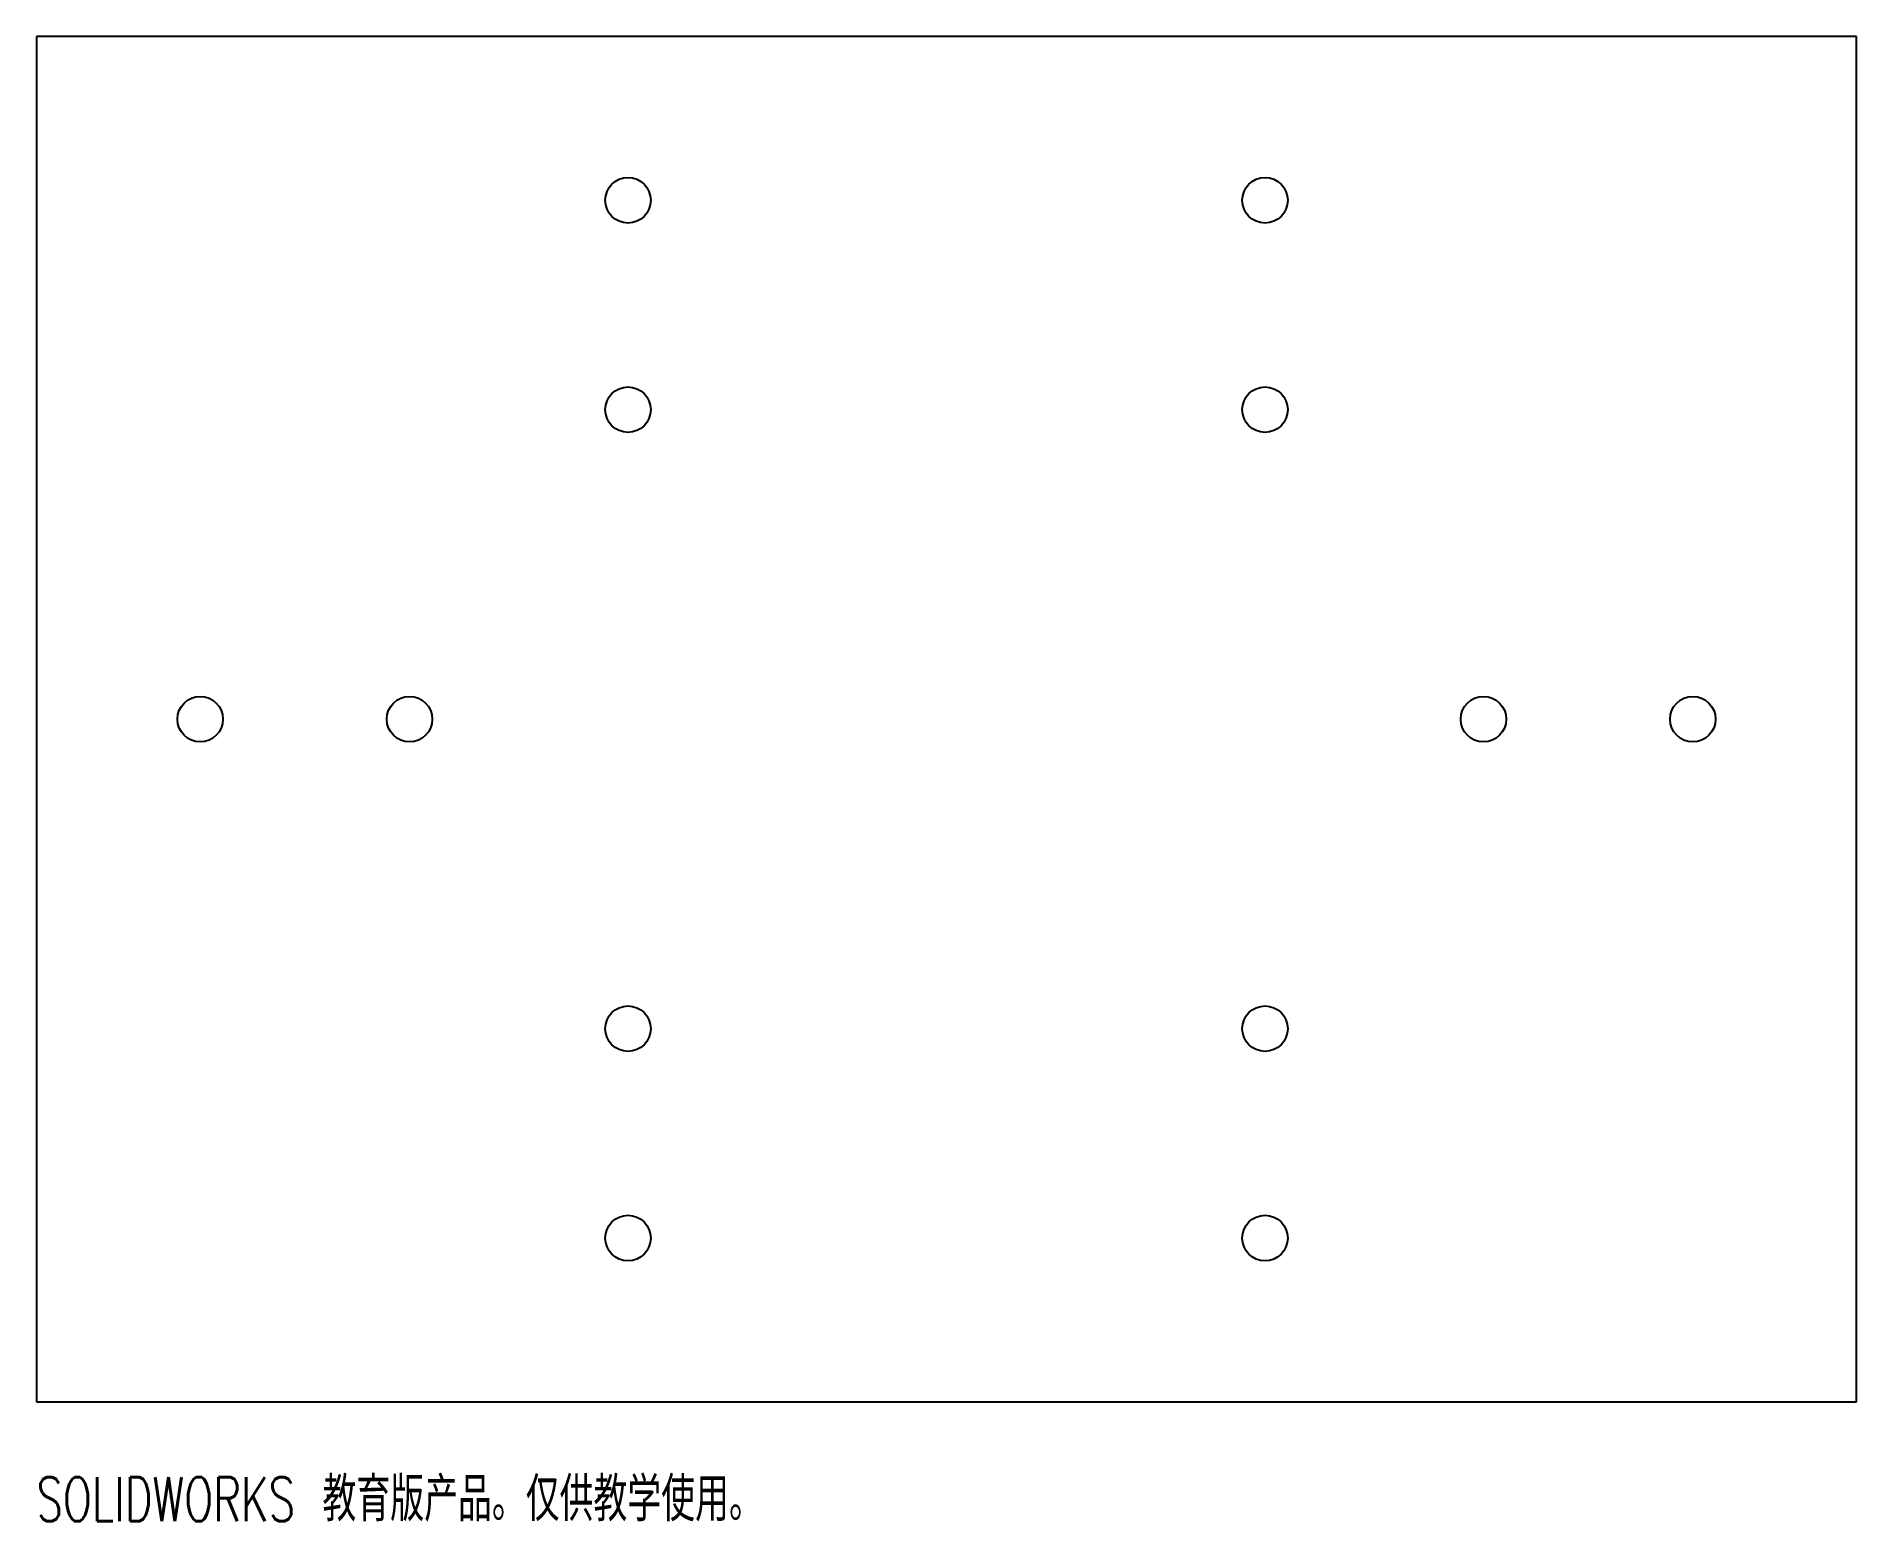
# Model space of a CAD drawing. Header units: millimetres. Extents: x -100 to 100, y -88 to 75.
import ezdxf

# ---------------------------------------------------------------- set-up
doc = ezdxf.new("R2010")
doc.units = ezdxf.units.MM
doc.styles.add('SLDTEXTSTYLE0', font='TXT', dxfattribs={"width": 0.7, "bigfont": 'bigfont'})

msp = doc.modelspace()

# ---------------------------------------------------------------- linework, layer by layer
at = {"color": 7, "linetype": 'Continuous', "lineweight": 25}
for p, q in [((-100, 75), (-100, -75)), ((100, 75), (-100, 75)), ((100, -75), (100, 75)), ((-100, -75), (100, -75))]:
    msp.add_line(p, q, dxfattribs=at)
for centre in [(-35, 57), (35, 57), (-35, 34), (35, 34), (-82, 0), (-59, 0), (59, 0), (82, 0), (-35, -34), (35, -34), (-35, -57), (35, -57)]:
    msp.add_circle(centre, 2.5, dxfattribs=at)

# ---------------------------------------------------------------- texts
at = {"color": 7, "linetype": 'Continuous', "insert": (-100, -83.27), "char_height": 4.8336, "attachment_point": 1, "style": 'SLDTEXTSTYLE0'}
msp.add_mtext('SOLIDWORKS 教育版产品。仅供教学使用。', dxfattribs=at)

doc.saveas('drawing.dxf')
